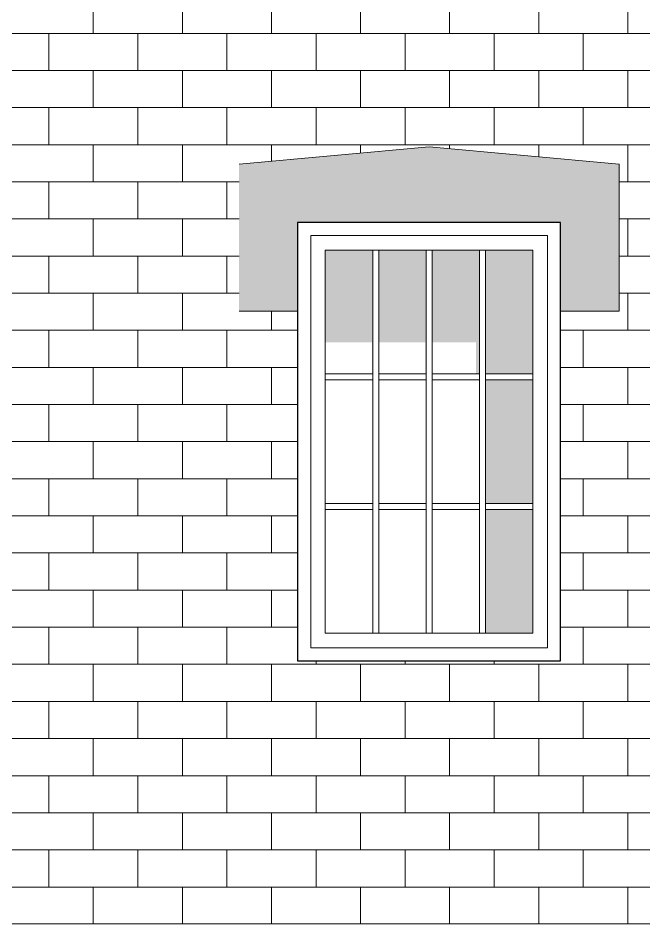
# Model space of a CAD drawing. Header units: feet. Extents: x -10410 to 374725, y -46422 to 88923.
# Drawn here: x 299356 to 301498, y 0 to 3099 of the extents above; entities that cross this region are included whole.
import ezdxf

# ---------------------------------------------------------------- set-up
doc = ezdxf.new("R2010")
doc.units = ezdxf.units.FT
doc.header["$MEASUREMENT"] = 0
for name, color, linetype, lineweight in [('Конструктив - Перекрытия_Ном._пера__1', 7, 'Continuous', 20), ('Конструктив - Стены Несущие_Ном._пера__1', 7, 'Continuous', 20), ('Конструктив - Стены Несущие_Ном._пера__120', 7, 'Continuous', 5)]:
    doc.layers.add(name, color=color, linetype=linetype, lineweight=lineweight)
doc.layers.add('Конструктив - Стены Несущие_Ном._пера__107', color=7, linetype='Continuous', lineweight=5, true_color=0xaaaaaa)
doc.layers.add('Конструктив - Стены Несущие_Ном._пера__87', color=7, linetype='Continuous', lineweight=25, true_color=0x6a6a6a)

msp = doc.modelspace()

# ---------------------------------------------------------------- hatches: boundary and pattern name
at = {"layer": 'Конструктив - Стены Несущие_Ном._пера__107', "linetype": 'Continuous'}
h = msp.add_hatch(dxfattribs=at)
h.set_pattern_fill('ЧЕРЕПИЦА_02', color=256, style=0, pattern_type=2)
h.set_pattern_definition([(0, (300680.38, 1650), (0, 127), []), (90, (300680.38, 1650), (-304.8, 0), [127, -127]), (90, (300832.78, 1777), (-304.8, 0), [127, -127])])
h.paths.add_polyline_path([(299312.65753, 1500), (299212.65753, 1500), (299212.65753, 1150), (299312.65753, 1150), (299312.65753, 900), (299212.65753, 900), (299212.65753, 550), (299312.65753, 550), (299312.65753, 299.99995), (299212.65753, 299.99995), (299212.65753, 250), (299312.65753, 250), (299312.65753, 0), (301913.09547, 0), (301913.09547, 250), (302148.09547, 250), (302148.09547, 300), (301913.09547, 300), (301913.09547, 550), (302148.09547, 550), (302148.09547, 600), (301913.09547, 600), (301913.09547, 850), (302148.09547, 850), (302148.09547, 900), (302113.09547, 900), (302113.09547, 1150), (302148.09542, 1150), (302148.09542, 1200), (301913.09547, 1200), (301913.09547, 1450), (302148.09547, 1450), (302148.09547, 1500), (302113.09547, 1500), (302113.09547, 1750), (302148.09547, 1750), (302148.09547, 1800), (301913.09547, 1800), (301913.09547, 2050), (302148.09547, 2050), (302148.09547, 2100), (302113.09547, 2100), (302113.09547, 2350), (302148.09547, 2350), (302148.09547, 2400), (301913.09547, 2400), (301913.09547, 2650), (302148.09547, 2650), (302148.09547, 2700), (302113.09547, 2700), (302113.09547, 2950), (302148.09547, 2950), (302148.09547, 3000), (301913.09547, 3000), (301913.09547, 3250), (302148.09542, 3250), (302148.09542, 3300), (299212.65753, 3300), (299212.65753, 2950), (299312.65753, 2950), (299312.65753, 2700), (299212.65753, 2700), (299212.65753, 2350), (299312.65753, 2350), (299312.65753, 2100), (299212.65753, 2100), (299212.65753, 1750), (299312.65753, 1750)])
h.paths.add_polyline_path([(300312.65827, 2097.08994), (300312.65827, 900), (301212.65827, 900), (301212.65827, 2097.08994), (301412.65827, 2097.08994), (301412.65827, 2600), (300762.65802, 2658.86605), (300112.65827, 2600.00005), (300112.65827, 2097.08994)], flags=0)
at = {"layer": 'Конструктив - Стены Несущие_Ном._пера__120', "linetype": 'Continuous', "lineweight": 0, "true_color": 0x000000}
for points in [[(300312.65826, 2400), (301212.65826, 2400), (301212.65826, 2097.08996), (301412.65826, 2097.08996), (301412.65826, 2600), (300762.65801, 2658.86606), (300112.65826, 2600.00004), (300112.65826, 2097.08996), (300312.65826, 2097.08996)], [(300407.65825, 1989.87813), (300567.65828, 1989.87811), (300567.65828, 1881.66667), (300570.15826, 1881.66667), (300570.15826, 2305), (300407.65826, 2305)], [(300752.65825, 2305), (300590.15826, 2305), (300590.15827, 1989.87812), (300750.15827, 1989.87808), (300750.15827, 1881.66669), (300752.65825, 1881.66666)], [(300772.65825, 1989.87808), (300922.65831, 1989.87814), (300922.65831, 1881.6667), (300935.15825, 1881.66666), (300935.15825, 2305), (300772.65825, 2305)], [(301117.65826, 1881.66666), (301117.65826, 2305), (300955.15826, 2305), (300955.15826, 1881.66666)], [(301117.65826, 1438.33333), (301117.65826, 1861.66666), (300955.15826, 1861.66666), (300955.15826, 1438.33333)], [(301117.65825, 995), (301117.65825, 1418.33333), (300955.15825, 1418.33333), (300955.15825, 995)]]:
    msp.add_hatch(color=18, dxfattribs=at).paths.add_polyline_path(points)

# ---------------------------------------------------------------- linework, layer by layer
at = {"layer": 'Конструктив - Перекрытия_Ном._пера__1', "linetype": 'Continuous'}
msp.add_line((302562.61824, 0), (298662.65754, 0), dxfattribs=at)
at = {"layer": 'Конструктив - Стены Несущие_Ном._пера__1', "linetype": 'Continuous'}
for p, q in [((300762.65801, 2658.86606), (300112.65826, 2600.00004)), ((301412.65826, 2600), (300762.65801, 2658.86606)), ((301412.65826, 2097.08996), (301412.65826, 2600)), ((300312.65826, 2400), (301212.65826, 2400)), ((300312.65826, 2097.08996), (300312.65826, 2400)), ((301212.65826, 2400), (301212.65826, 2097.08996)), ((300112.65826, 2097.08996), (300312.65826, 2097.08996)), ((301212.65826, 2097.08996), (301412.65826, 2097.08996))]:
    msp.add_line(p, q, dxfattribs=at)
at = {"layer": 'Конструктив - Стены Несущие_Ном._пера__120', "linetype": 'Continuous'}
for p, q in [((300357.65826, 2355), (300357.65826, 2305)), ((301167.65826, 2355), (300357.65826, 2355)), ((301167.65826, 2305), (301167.65826, 2355)), ((300357.65826, 2305), (300357.65826, 995)), ((300407.65826, 995), (300407.65826, 2305)), ((300407.65826, 2305), (301117.65826, 2305)), ((300570.15826, 2305), (300570.15826, 1881.66667)), ((300590.15826, 1881.66667), (300590.15826, 2305)), ((300752.65826, 2305), (300752.65826, 1881.66667)), ((300772.65826, 1881.66667), (300772.65826, 2305)), ((300935.15826, 2305), (300935.15826, 1881.66667)), ((300955.15826, 1881.66667), (300955.15826, 2305)), ((301117.65826, 2305), (301117.65826, 995)), ((301167.65826, 995), (301167.65826, 2305)), ((300570.15826, 1881.66667), (300407.65826, 1881.66667)), ((300407.65826, 1861.66667), (300570.15826, 1861.66667)), ((300570.15826, 1861.66667), (300570.15826, 1881.66667)), ((300570.15826, 1861.66667), (300570.15826, 1438.33333)), ((300752.65826, 1881.66667), (300590.15826, 1881.66667)), ((300590.15826, 1881.66667), (300590.15826, 1861.66667)), ((300590.15826, 1438.33333), (300590.15826, 1861.66667)), ((300590.15826, 1861.66667), (300752.65826, 1861.66667)), ((300752.65826, 1861.66667), (300752.65826, 1881.66667)), ((300752.65826, 1861.66667), (300752.65826, 1438.33333)), ((300935.15826, 1881.66667), (300772.65826, 1881.66667)), ((300772.65826, 1881.66667), (300772.65826, 1861.66667)), ((300772.65826, 1438.33333), (300772.65826, 1861.66667)), ((300772.65826, 1861.66667), (300935.15826, 1861.66667)), ((300935.15826, 1861.66667), (300935.15826, 1881.66667)), ((300935.15826, 1861.66667), (300935.15826, 1438.33333)), ((301117.65826, 1881.66667), (300955.15826, 1881.66667)), ((300955.15826, 1881.66667), (300955.15826, 1861.66667)), ((300955.15826, 1438.33333), (300955.15826, 1861.66667)), ((300955.15826, 1861.66667), (301117.65826, 1861.66667)), ((300570.15826, 1438.33333), (300407.65826, 1438.33333)), ((300570.15826, 1418.33333), (300570.15826, 1438.33333)), ((300752.65826, 1438.33333), (300590.15826, 1438.33333)), ((300590.15826, 1438.33333), (300590.15826, 1418.33333)), ((300752.65826, 1418.33333), (300752.65826, 1438.33333)), ((300935.15826, 1438.33333), (300772.65826, 1438.33333)), ((300772.65826, 1438.33333), (300772.65826, 1418.33333)), ((300935.15826, 1418.33333), (300935.15826, 1438.33333)), ((301117.65826, 1438.33333), (300955.15826, 1438.33333)), ((300955.15826, 1438.33333), (300955.15826, 1418.33333)), ((300407.65826, 1418.33333), (300570.15826, 1418.33333)), ((300570.15826, 1418.33333), (300570.15826, 995)), ((300590.15826, 995), (300590.15826, 1418.33333)), ((300590.15826, 1418.33333), (300752.65826, 1418.33333)), ((300752.65826, 1418.33333), (300752.65826, 995)), ((300772.65826, 995), (300772.65826, 1418.33333)), ((300772.65826, 1418.33333), (300935.15826, 1418.33333)), ((300935.15826, 1418.33333), (300935.15826, 995)), ((300955.15826, 995), (300955.15826, 1418.33333)), ((300955.15826, 1418.33333), (301117.65826, 1418.33333)), ((300357.65826, 995), (300357.65826, 945)), ((301117.65826, 995), (300407.65826, 995)), ((301167.65826, 945), (301167.65826, 995)), ((300357.65826, 945), (301167.65826, 945))]:
    msp.add_line(p, q, dxfattribs=at)
at = {"layer": 'Конструктив - Стены Несущие_Ном._пера__87', "linetype": 'Continuous'}
for p, q in [((300312.65826, 2400), (300312.65826, 900)), ((301212.65826, 2400), (300312.65826, 2400)), ((301212.65826, 900), (301212.65826, 2400)), ((300312.65826, 900), (301212.65826, 900))]:
    msp.add_line(p, q, dxfattribs=at)

doc.saveas('drawing.dxf')
